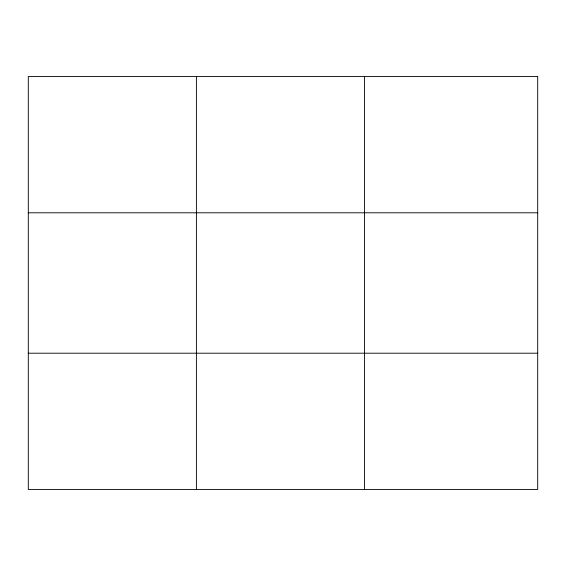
<?xml version="1.0" encoding="UTF-8"?>
<svg xmlns="http://www.w3.org/2000/svg" width="566" height="566" viewBox="0 0 566 566"><rect width="100%" height="100%" fill="white"/><g stroke="black" fill="none" stroke-linecap="round" stroke-linejoin="round"><path stroke-width="0.85" d="M196.402 489.477L196.402 76.523M364.504 489.477L364.504 76.523M28.3 212.795L537.7 212.795M28.3 353.205L537.7 353.205M537.7 76.523L537.7 489.477L28.3 489.477L28.3 76.523L537.7 76.523"/></g></svg>
